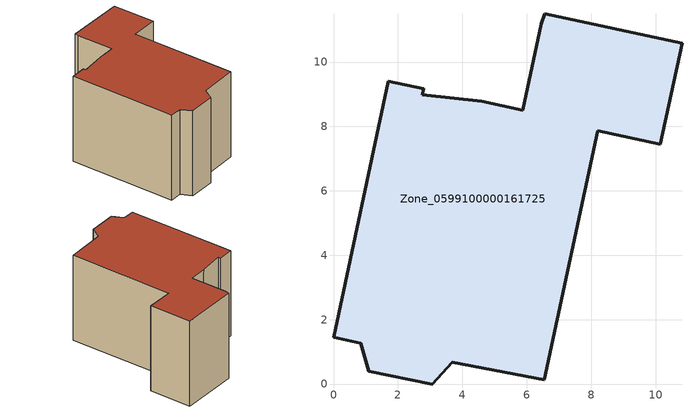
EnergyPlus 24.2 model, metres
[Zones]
Zone_0599100000161725
 floor ground (C_G): 2.8,9.16 2.76,8.98 4.61,8.78 5.88,8.5 6.46,11.2 6.55,11.49 10.82,10.58 10.15,7.45 8.2,7.87 6.54,0.14 3.69,0.67 3.07,0 1.09,0.4 0.85,1.26 0,1.45 1.7,9.4 z0
 wall outside (C_F): 0.85,1.26 1.09,0.4 3.07,0 3.69,0.67 6.54,0.14 8.2,7.87 10.15,7.45 10.82,10.58 6.55,11.49 6.46,11.2 5.88,8.5 4.61,8.78 2.76,8.98 2.8,9.16 1.7,9.4 0,1.45 0.85,1.26 z0:6.62
 roof outside (C_R): 2.76,8.98 2.8,9.16 1.7,9.4 0,1.45 0.85,1.26 1.09,0.4 3.07,0 3.69,0.67 6.54,0.14 8.2,7.87 10.15,7.45 10.82,10.58 6.55,11.49 6.46,11.2 5.88,8.5 4.61,8.78 z6.62
[BUILDING]
Pand.0599100000161725: North Axis=0; Terrain=City; Loads Convergence Tolerance Value=0.04; Temperature Convergence Tolerance Value=0.4; Solar Distribution=FullExterior; Maximum Number of Warmup Days=25; Minimum Number of Warmup Days=1
[Site:Location]
Rotterdam.The.Hague.AP_ZH_NLD Design_Conditions: Latitude=51.96; Longitude=4.45; Time Zone=1; Elevation=-4.5
[SITE:GROUNDTEMPERATURE:BUILDINGSURFACE]
18, 18, 18, 18, 18, 18, 18, 18, 18, 18, 18, 18
[MATERIAL] Thermal Absorptance=0.9; Solar Absorptance=0.7; Visible Absorptance=0.7
Name | Roughness | Thickness | Conductivity | Density | Specific Heat
G.D.1965 | MediumSmooth | 0.15 | 1 | 540 | 1210
F.D.1965 | Rough | 0.3 | 0.857143 | 1920 | 840
R.D.1965 | MediumRough | 0.2 | 0.08 | 1500 | 1000
[CONSTRUCTION]
C_G: G.D.1965
C_F: F.D.1965
C_R: R.D.1965
[ZONE]
Zone_0599100000161725: Type=1; Multiplier=1; Ceiling Height=Autocalculate; Volume=Autocalculate; Floor Area=autocalculate; Part of Total Floor Area=Yes
[ZONEINFILTRATION:DESIGNFLOWRATE]
Infil_Zone_0599100000161725: Zone or ZoneList or Space or SpaceList=Zone_0599100000161725; Schedule=AlwaysOn; Design Flow Rate Calculation Method=Flow/Area; Flow Rate per Floor Area=0.0042; Constant Term Coefficient=1; Temperature Term Coefficient=0; Velocity Term Coefficient=0; Velocity Squared Term Coefficient=0
[HVACTEMPLATE:ZONE:IDEALLOADSAIRSYSTEM]
Zone_0599100000161725: Maximum Heating Supply Air Temperature=50; Minimum Cooling Supply Air Temperature=13; Maximum Heating Supply Air Humidity Ratio=0.0156; Minimum Cooling Supply Air Humidity Ratio=0.0077; Heating Limit=NoLimit; Cooling Limit=NoLimit; Dehumidification Control Type=ConstantSensibleHeatRatio; Cooling Sensible Heat Ratio=0.7; Dehumidification Setpoint=60; Humidification Control Type=None; Humidification Setpoint=30; Outdoor Air Method=None; Outdoor Air Flow Rate per Person=0.00944; Outdoor Air Flow Rate per Zone Floor Area=0; Outdoor Air Flow Rate per Zone=0; Demand Controlled Ventilation Type=None; Outdoor Air Economizer Type=NoEconomizer; Heat Recovery Type=None; Sensible Heat Recovery Effectiveness=0.7; Latent Heat Recovery Effectiveness=0.65
[ZONECONTROL:THERMOSTAT]
ThermostatControl_Zone_0599100000161725: Zone or ZoneList=Zone_0599100000161725; Control Type Schedule=DualSetpointControlType; Control 1=Thermostat_Zone_0599100000161725; Temperature Difference Between Cutout And Setpoint=0
[THERMOSTATSETPOINT:DUALSETPOINT]
Thermostat_Zone_0599100000161725: Heating Setpoint Temperature Schedule=HeatingSetpoint_Zone_0599100000161725; Cooling Setpoint Temperature Schedule=CoolingSetpoint_Zone_0599100000161725
[SCHEDULE:COMPACT]
HeatingSetpoint_Zone_0599100000161725: Through: 12/31, For: AllDays, Until: 24:00, 21
CoolingSetpoint_Zone_0599100000161725: Through: 12/31, For: AllDays, Until: 24:00, 24
DualSetpointControlType: Through: 12/31, For: AllDays, Until: 24:00, 4
AlwaysOn: Through: 12/31, For: AllDays, Until: 24:00, 1
